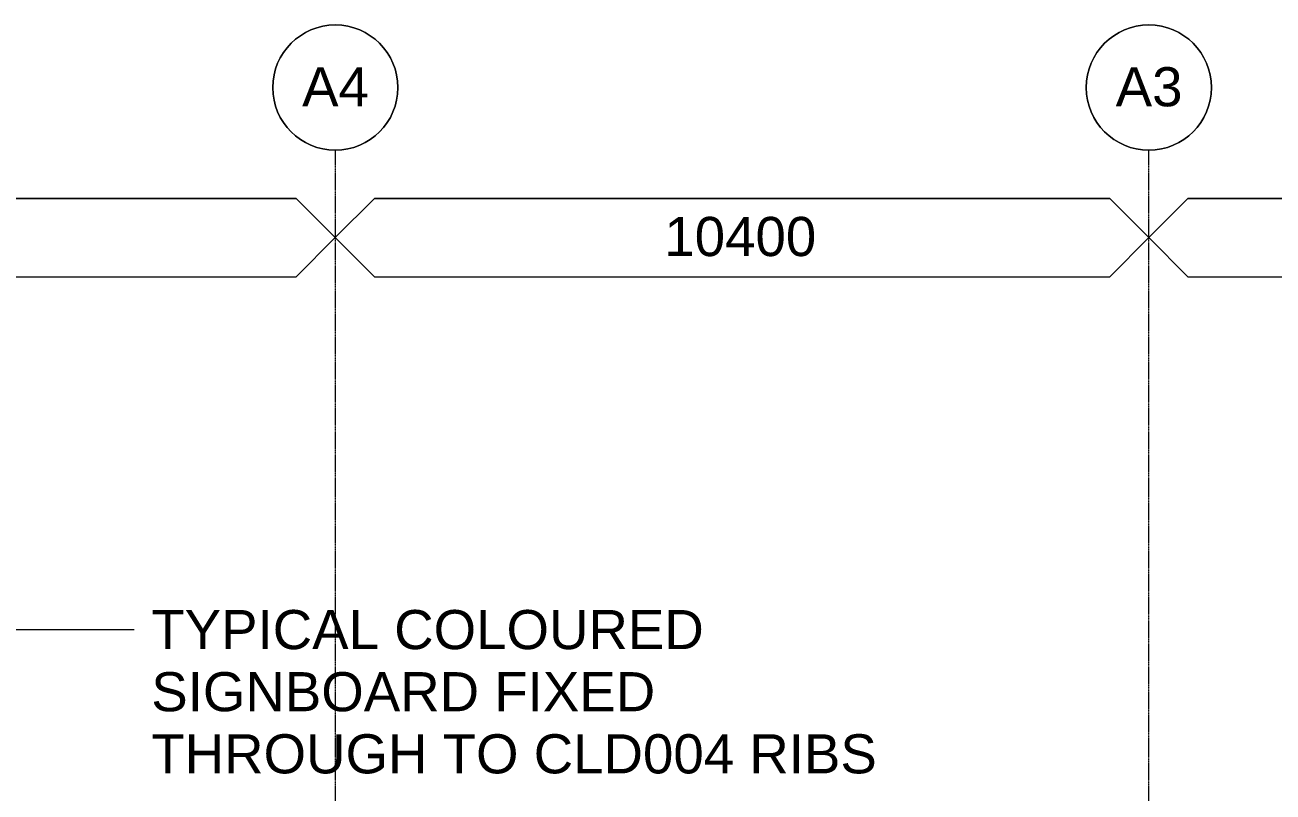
# Model space of a CAD drawing. Header units: millimetres. Extents: x 902415 to 1199587, y -3757 to 35605.
# Drawn here: x 990083 to 1006038, y 17942 to 27743 of the extents above; entities that cross this region are included whole.
import ezdxf

# ---------------------------------------------------------------- set-up
doc = ezdxf.new("R2010")
doc.units = ezdxf.units.MM
doc.linetypes.add('Grid Line', pattern=[21, 12, -3, 3, -3])
for name, color, linetype, lineweight in [('A-ANNO-NOTE', 131, 'Continuous', 5), ('A-DETL-GENF', 92, 'Continuous', 5), ('G-ANNO-TEXT', 231, 'Continuous', 5), ('S-GRID', 1, 'Continuous', 5), ('S-GRID-IDEN', 1, 'Continuous', 5)]:
    doc.layers.add(name, color=color, linetype=linetype, lineweight=lineweight)
doc.styles.add('Arial', font='arial.ttf', dxfattribs={"height": 500})

# ---------------------------------------------------------------- blocks, each defined once
blk = doc.blocks.new('Dimension - Grids _2D_ - 1-200-1063973-North - Grids A')
at = {"layer": 'A-DETL-GENF'}
for p, q in [((973751, 25527), (973251, 25027)), ((973251, 25027), (973751, 25527)), ((983151, 25527), (973751, 25527)), ((973751, 25527), (983151, 25527)), ((983651, 25027), (983151, 25527)), ((983651, 25027), (983151, 25527)), ((973251, 25027), (973751, 24527)), ((973251, 25027), (973751, 24527)), ((983151, 24527), (983651, 25027)), ((983651, 25027), (983151, 24527)), ((973751, 24527), (983151, 24527)), ((973751, 24527), (983151, 24527))]:
    blk.add_line(p, q, dxfattribs=at)
blk = doc.blocks.new('Grid - A1-203820-North - Grids A')
at = {"layer": 'S-GRID-IDEN'}
blk.add_circle((1014851, 26943), 800, dxfattribs=at)
for start, end in [(0, 180), (180, 360)]:
    blk.add_arc((1014851, 26943), 800, start, end, dxfattribs=at)

msp = doc.modelspace()

# ---------------------------------------------------------------- linework, layer by layer
at = {"layer": 'G-ANNO-TEXT', "color": 7}
msp.add_line((986288.9, 20017.6), (991478.2, 20017.6), dxfattribs=at)
at = {"layer": 'S-GRID', "linetype": 'Grid Line'}
for p, q in [((994051.1, 1045.5), (994051.1, 26143.2)), ((1004451.1, 1045.5), (1004451.1, 26143.2))]:
    msp.add_line(p, q, dxfattribs=at)

# ---------------------------------------------------------------- block references
at = {"layer": 'A-DETL-GENF'}
for p in [(10400, 0), (20800, 0), (31200, 0)]:
    msp.add_blockref('Dimension - Grids _2D_ - 1-200-1063973-North - Grids A', p, dxfattribs=at)
at = {"layer": 'S-GRID-IDEN'}
for p in [(-20800, 0), (-10400, 0)]:
    msp.add_blockref('Grid - A1-203820-North - Grids A', p, dxfattribs=at)

# ---------------------------------------------------------------- texts
at = {"layer": 'A-ANNO-NOTE', "insert": (998256.6, 25290.5), "char_height": 500, "width": 2324.894, "attachment_point": 1, "style": 'Arial'}
msp.add_mtext('10400', dxfattribs=at)
at = {"layer": 'G-ANNO-TEXT', "color": 7, "char_height": 500, "attachment_point": 1, "style": 'Arial'}
for s, insert, width in [('TYPICAL COLOURED ', (991698.2, 20267.6), 8786.495), ('SIGNBOARD FIXED ', (991698.2, 19473.8), 8032.909), ('THROUGH TO CLD004 RIBS', (991698.2, 18680.1), 11239.659)]:
    msp.add_mtext(s, dxfattribs=dict(at, insert=insert, width=width))
at = {"layer": 'S-GRID-IDEN', "char_height": 500, "width": 1026.16, "attachment_point": 1, "style": 'Arial'}
for s, insert in [('A4', (993626.7, 27204)), ('A3', (1004026.7, 27204))]:
    msp.add_mtext(s, dxfattribs=dict(at, insert=insert))

doc.saveas('drawing.dxf')
